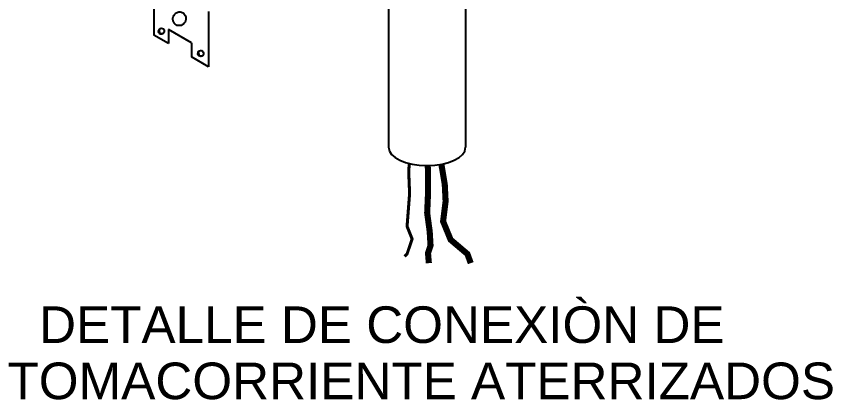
# Model space of a CAD drawing. Header units: inches. Extents: x -9 to 337, y -247 to 209.
# Drawn here: x 107.17 to 114.13, y -215.86 to -212.59 of the extents above; entities that cross this region are included whole.
import ezdxf

# ---------------------------------------------------------------- set-up
doc = ezdxf.new("R2010")
doc.units = ezdxf.units.IN
doc.header["$MEASUREMENT"] = 0
for name, color, linetype in [('CABLE', 5, 'Continuous'), ('CAJA', 4, 'Continuous'), ('texto', 6, 'Continuous')]:
    doc.layers.add(name, color=color, linetype=linetype)
doc.styles.add('ARIAL', font='arial.ttf', dxfattribs={"height": 0.14})

msp = doc.modelspace()

# ---------------------------------------------------------------- linework, layer by layer
at = {"layer": 'CABLE', "color": 3, "const_width": 0.026}
msp.add_lwpolyline([(110.5167, -213.8456), (110.5127, -213.918), (110.5199, -214.1036), (110.4984, -214.382), (110.5413, -214.489), (110.4984, -214.6175), (110.477, -214.6389)], dxfattribs=at)
at = {"layer": 'CABLE', "color": 5, "const_width": 0.052}
msp.add_lwpolyline([(110.7911, -213.8522), (110.7913, -213.8538), (110.8199, -214.0251), (110.8271, -214.1678), (110.8056, -214.3391), (110.8699, -214.4962), (111.0128, -214.6175), (111.0414, -214.696)], dxfattribs=at)
at = {"layer": 'CABLE', "color": 7, "const_width": 0.052}
msp.add_lwpolyline([(110.6737, -213.8634), (110.677, -213.8966), (110.677, -214.1036), (110.6699, -214.2678), (110.6913, -214.4248), (110.6985, -214.5461), (110.677, -214.6104), (110.6842, -214.696)], dxfattribs=at)
at = {"layer": 'CAJA'}
for p, q in [((110.3406, -212.2819), (110.3406, -213.7074)), ((110.9974, -212.2819), (110.9974, -213.7074)), ((108.339, -212.3508), (108.339, -212.7505)), ((108.8051, -212.5475), (108.8051, -213.0196)), ((108.6607, -212.8149), (108.4637, -212.7012)), ((108.4637, -212.7012), (108.4637, -212.8225)), ((108.4637, -212.8225), (108.339, -212.7505)), ((108.6607, -212.8149), (108.6607, -212.9362)), ((108.8051, -213.0196), (108.6607, -212.9362))]:
    msp.add_line(p, q, dxfattribs=at)
at = {"layer": 'CAJA', "color": 2}
for centre, major_axis in [((108.557, -212.6102), (0.018, 0.0562)), ((108.4044, -212.7164), (0.0078, 0.0245)), ((108.7389, -212.9061), (0.0078, 0.0245))]:
    msp.add_ellipse(centre, major_axis=major_axis, ratio=0.93999, dxfattribs=at)
for centre in [(108.408, -212.7111), (108.7424, -212.9009)]:
    msp.add_ellipse(centre, major_axis=(0.0078, 0.0245), ratio=0.93999, start_param=1.399769, end_param=4.292419, dxfattribs=at)
at = {"layer": 'CAJA'}
msp.add_ellipse((110.669, -213.7074), major_axis=(0.3284, 0), ratio=0.475087, start_param=3.141593, end_param=6.283185, dxfattribs=at)

# ---------------------------------------------------------------- texts
at = {"layer": 'texto', "style": 'ARIAL'}
for s, p in [('DETALLE DE CONEXIÒN DE ', (107.3608, -215.3773)), ('TOMACORRIENTE ATERRIZADOS', (107.0913, -215.857))]:
    msp.add_text(s, height=0.312449, dxfattribs=at).set_placement(p)

doc.saveas('drawing.dxf')
